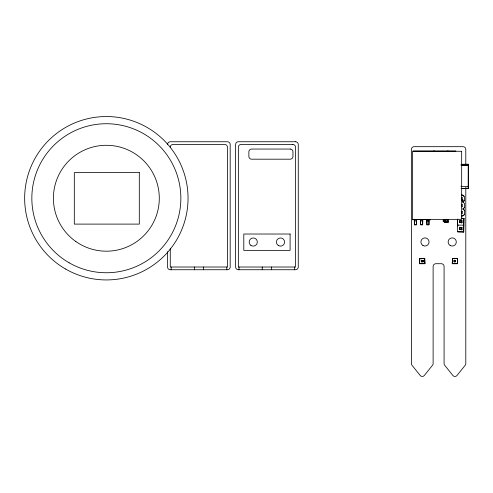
<?xml version="1.0" encoding="UTF-8"?>
<svg xmlns="http://www.w3.org/2000/svg" width="493" height="493" viewBox="0 0 493 493"><rect width="100%" height="100%" fill="white"/><g stroke="black" fill="none" stroke-linecap="round" stroke-linejoin="round"><path stroke-width="0.74" d="M416.456 219.964L416.394 224.796L414.391 224.765L414.317 219.958L416.456 219.964L416.394 224.765L414.379 224.765L414.317 219.958M422.729 219.964L422.667 224.796L420.658 224.765L420.591 219.958L422.729 219.964L422.667 224.765L420.646 224.765L420.591 219.958M428.996 219.964L428.941 224.796L426.932 224.765L426.858 219.958L428.996 219.964L428.941 224.765L426.92 224.765L426.858 219.958M462.366 188.388L468.301 188.406L468.307 164.206L461.38 164.311M448.383 221.924L444.187 221.924L448.383 221.924L444.926 221.924L444.939 219.761L448.383 219.749L448.383 221.924L444.187 221.924L444.187 219.749L448.383 219.749L444.187 219.749L447.921 219.749M444.92 221.788L447.632 221.918L447.644 219.755L444.92 219.749L444.92 221.203M457.633 219.212L457.615 231.815L463.679 231.993L463.913 218.411L461.195 218.226M421.774 261.506L421.577 260.396L421.577 261.758L422.939 261.758L422.939 260.396L421.577 260.396L421.577 261.758L422.939 261.758L422.939 260.396L422.735 261.604M454.447 261.506L454.256 260.396L454.256 261.758L455.618 261.758L455.618 260.396L454.256 260.396L454.256 261.758L455.618 261.758M455.415 261.604L455.618 260.396L454.447 260.649M453.893 258.357L454.608 258.357M463.679 231.993L463.913 218.411M460.018 222.46L461.781 222.639L459.877 222.639L459.877 220.728L459.877 222.639L461.781 222.639L461.781 220.728L459.877 220.728M460.018 229.374L461.781 229.553L459.877 229.553L459.877 227.649L459.877 229.553L461.781 229.553L461.781 227.649L459.877 227.649M461.596 222.485L461.781 220.728L461.639 222.46M461.596 229.405L461.781 227.649L461.639 229.374M419.808 258.357L419.598 263.712L424.917 263.675L424.707 258.357L419.808 258.357L419.598 263.675L424.917 263.675M452.488 258.357L452.272 263.712L457.596 263.675L457.387 258.357L452.488 258.357L452.278 263.675L457.596 263.675M452.876 258.357L453.209 258.357M424.898 263.718L424.707 258.357M457.578 263.718L457.387 258.357M461.06 188.381L468.301 188.406L468.307 164.206M463.882 225.141L457.781 225.141L457.368 224.327L457.726 219.108M461.497 197.718L461.947 197.718L461.947 199.462L462.902 202.179L464.535 203.406L464.535 207.602L462.847 208.964L464.535 210.326L464.535 214.517L462.884 215.86L461.436 215.866L462.902 215.879M461.497 204.632L461.947 204.632L461.947 206.376L461.497 206.376M461.497 211.546L461.947 211.546L461.947 213.29L461.497 213.29M423.284 258.357L423.949 258.326L423.623 258.357M455.963 258.357L456.604 258.357M461.448 195.142L462.902 195.129L464.535 196.491L464.535 200.682L462.902 202.179M456.031 258.357L456.407 258.357M453.973 258.357L454.33 258.357M468.307 165.371L461.06 164.379M422.439 258.357L422.994 258.357M455.119 258.357L455.686 258.357M457.368 225.96L458.188 225.141L457.368 224.327M413.146 219.533L412.801 219.86L413.152 219.539L430.173 219.527L430.494 219.878L430.173 219.527M464.535 207.602L462.865 208.964L464.535 210.326M463.722 215.127L464.535 214.517M421.213 258.357L421.903 258.326M432.108 151.597L434.315 150.975M445.943 151.597L448.143 150.975M421.774 260.649L422.735 260.557M421.786 261.604L422.748 261.506M466.871 165.42L468.35 165.291L468.319 187.734M414.373 220.956L416.4 220.956M420.646 220.956L422.674 220.956M426.913 220.956L428.947 220.956M413.017 150.975L455.877 150.975M461.497 199.462L464.535 200.682M461.436 195.16L462.89 195.179L463.722 196.424M461.682 165.186L468.35 165.291L466.156 165.18M461.257 218.424L464.042 218.473M460.068 220.882L461.639 220.913M460.068 227.797L461.639 227.828M457.615 231.815L463.882 231.926M460.93 186.268L468.325 186.545M460.912 165.087L468.301 165.482M454.466 260.557L455.427 260.649M421.786 260.557L422.748 260.649M465.337 188.11L468.301 188.406M444.187 219.749L444.92 219.884M444.92 219.749L444.926 221.924M462.902 201.908L461.947 199.462L461.947 197.718M447.644 219.755L447.644 221.924M465.799 164.724L465.799 149.373A2.687 2.687 0 0 0 463.106 146.68L414.089 146.68A2.687 2.687 0 0 0 411.402 149.373L411.402 363.557A2.687 2.687 0 0 0 411.988 365.233L420.159 375.444A2.687 2.687 0 0 0 424.356 375.444L432.527 365.233A2.687 2.687 0 0 0 433.119 363.557L433.119 266.473A2.761 2.761 0 0 1 435.874 263.712L441.321 263.712A2.761 2.761 0 0 1 444.082 266.473L444.082 363.557A2.687 2.687 0 0 0 444.668 365.233L452.839 375.444A2.687 2.687 0 0 0 457.036 375.444L465.207 365.233A2.687 2.687 0 0 0 465.799 363.557L465.799 187.753M461.947 204.632L461.947 206.376M461.947 211.546L461.947 213.29M294.666 267.015L294.666 269.739M271.415 267.015L271.415 269.739M262.233 267.015L262.233 269.739M238.982 267.015L238.982 269.739M226.829 267.015L226.829 269.739M203.578 267.015L203.578 269.739M194.396 267.015L194.396 269.739M171.145 267.015L171.145 269.739M170.27 248.583L170.27 267.015L227.458 267.015L227.458 147.191A2.724 2.724 0 0 0 224.734 144.467L172.994 144.467A2.724 2.724 0 0 0 170.27 147.191M167.546 251.695L167.546 267.015A2.724 2.724 0 0 0 170.27 269.739L227.458 269.739A2.724 2.724 0 0 0 230.182 267.015L230.182 144.467A2.724 2.724 0 0 0 227.458 141.744L170.27 141.744A2.724 2.724 0 0 0 167.546 144.467M462.206 229.251A1.633 1.633 0 0 1 461.553 229.997M461.898 227.489A1.633 1.633 0 0 1 462.206 227.951M462.206 222.337A1.633 1.633 0 0 1 461.553 223.076M461.972 220.654A1.633 1.633 0 0 1 462.206 221.037M462.175 199.61A1.497 1.497 0 0 1 461.768 199.918M462.021 197.422A1.497 1.497 0 0 1 462.175 197.564M462.175 206.524A1.497 1.497 0 0 1 461.768 206.832M462.021 204.342A1.497 1.497 0 0 1 462.175 204.484M462.175 213.444A1.497 1.497 0 0 1 461.855 213.703M462.021 211.257A1.497 1.497 0 0 1 462.175 211.398M423.259 261.734A1.226 1.226 0 0 1 422.963 262.023M421.552 262.023A1.226 1.226 0 0 1 421.256 261.734M421.256 260.316A1.226 1.226 0 0 1 421.484 260.076M423.031 260.076A1.226 1.226 0 0 1 423.259 260.316M454.232 262.023A1.226 1.226 0 0 1 453.813 261.512M453.813 260.538A1.226 1.226 0 0 1 454.164 260.076M421.293 258.326L421.318 258.357M443.028 220.963C444.051 222.3 443.842 219.595 443.034 220.907M295.541 141.744L238.353 141.744A2.724 2.724 0 0 0 235.629 144.467L235.629 267.015A2.724 2.724 0 0 0 238.353 269.739L295.541 269.739A2.724 2.724 0 0 0 298.265 267.015L298.265 144.467A2.724 2.724 0 0 0 295.541 141.744M292.817 144.467L241.077 144.467A2.724 2.724 0 0 0 238.353 147.191L238.353 267.015L295.541 267.015L295.541 147.191A2.724 2.724 0 0 0 292.817 144.467M290.235 149.052L251.596 149.052A2.724 2.724 0 0 0 248.873 151.776L248.873 156.466A2.724 2.724 0 0 0 251.596 159.19L290.235 159.19A2.724 2.724 0 0 0 292.959 156.466L292.959 151.776A2.724 2.724 0 0 0 290.235 149.052M461.664 151.277L412.641 151.277L412.641 219.36L461.664 219.36L461.664 151.277M139.303 172.63L74.307 172.63L74.307 224.105L139.303 224.105L139.303 172.63M290.094 234.021L243.801 234.021L243.801 250.358L290.094 250.358L290.094 234.021M65.501 268.993A81.696 81.696 0 0 0 188.049 198.241A81.696 81.696 0 0 0 65.501 127.49A81.696 81.696 0 0 0 65.501 268.993M75.86 241.539A52.954 52.954 0 0 0 159.085 202.999A52.954 52.954 0 0 0 84.1 150.192A52.954 52.954 0 0 0 75.86 241.539M69.094 262.769A74.511 74.511 0 0 0 180.857 198.241A74.511 74.511 0 0 0 69.094 133.714A74.511 74.511 0 0 0 69.094 262.769M250.894 245.378A4.086 4.086 0 0 0 257.315 242.402A4.086 4.086 0 0 0 251.535 238.329A4.086 4.086 0 0 0 250.894 245.378M278.453 245.576A4.086 4.086 0 0 0 284.584 242.038A4.086 4.086 0 0 0 278.453 238.501A4.086 4.086 0 0 0 278.453 245.576M422.939 245.502A4.086 4.086 0 0 0 429.064 241.964A4.086 4.086 0 0 0 422.939 238.427A4.086 4.086 0 0 0 422.939 245.502M450.171 245.502A4.086 4.086 0 0 0 456.302 241.964A4.086 4.086 0 0 0 450.171 238.427A4.086 4.086 0 0 0 450.171 245.502"/></g></svg>
